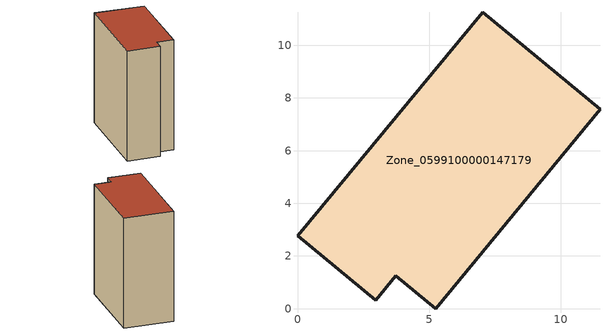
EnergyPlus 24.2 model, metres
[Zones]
Zone_0599100000147179
 floor ground (C_G): 3.74,1.25 2.98,0.32 0,2.76 7.03,11.25 11.49,7.57 5.26,0 z0
 wall outside (C_F): 7.03,11.25 0,2.76 2.98,0.32 3.74,1.25 5.26,0 11.49,7.57 7.03,11.25 z0:13.18
 roof outside (C_R): 5.26,0 11.49,7.57 7.03,11.25 0,2.76 2.98,0.32 3.74,1.25 z13.18
[BUILDING]
Pand.0599100000147179: North Axis=0; Terrain=City; Loads Convergence Tolerance Value=0.04; Temperature Convergence Tolerance Value=0.4; Solar Distribution=FullExterior; Maximum Number of Warmup Days=25; Minimum Number of Warmup Days=1
[Site:Location]
Rotterdam.The.Hague.AP_ZH_NLD Design_Conditions: Latitude=51.96; Longitude=4.45; Time Zone=1; Elevation=-4.5
[SITE:GROUNDTEMPERATURE:BUILDINGSURFACE]
18, 18, 18, 18, 18, 18, 18, 18, 18, 18, 18, 18
[MATERIAL] Thermal Absorptance=0.9; Solar Absorptance=0.7; Visible Absorptance=0.7
Name | Roughness | Thickness | Conductivity | Density | Specific Heat
G.TI.1946 | MediumSmooth | 0.15 | 1 | 540 | 1210
F.TI.1946 | Rough | 0.3 | 0.857143 | 1920 | 840
R.TI.1946 | MediumRough | 0.2 | 0.1 | 1500 | 1000
[CONSTRUCTION]
C_G: G.TI.1946
C_F: F.TI.1946
C_R: R.TI.1946
[ZONE]
Zone_0599100000147179: Type=1; Multiplier=1; Ceiling Height=Autocalculate; Volume=Autocalculate; Floor Area=autocalculate; Part of Total Floor Area=Yes
[ZONEINFILTRATION:DESIGNFLOWRATE]
Infil_Zone_0599100000147179: Zone or ZoneList or Space or SpaceList=Zone_0599100000147179; Schedule=AlwaysOn; Design Flow Rate Calculation Method=Flow/Area; Flow Rate per Floor Area=0.003; Constant Term Coefficient=1; Temperature Term Coefficient=0; Velocity Term Coefficient=0; Velocity Squared Term Coefficient=0
[HVACTEMPLATE:ZONE:IDEALLOADSAIRSYSTEM]
Zone_0599100000147179: Maximum Heating Supply Air Temperature=50; Minimum Cooling Supply Air Temperature=13; Maximum Heating Supply Air Humidity Ratio=0.0156; Minimum Cooling Supply Air Humidity Ratio=0.0077; Heating Limit=NoLimit; Cooling Limit=NoLimit; Dehumidification Control Type=ConstantSensibleHeatRatio; Cooling Sensible Heat Ratio=0.7; Dehumidification Setpoint=60; Humidification Control Type=None; Humidification Setpoint=30; Outdoor Air Method=None; Outdoor Air Flow Rate per Person=0.00944; Outdoor Air Flow Rate per Zone Floor Area=0; Outdoor Air Flow Rate per Zone=0; Demand Controlled Ventilation Type=None; Outdoor Air Economizer Type=NoEconomizer; Heat Recovery Type=None; Sensible Heat Recovery Effectiveness=0.7; Latent Heat Recovery Effectiveness=0.65
[ZONECONTROL:THERMOSTAT]
ThermostatControl_Zone_0599100000147179: Zone or ZoneList=Zone_0599100000147179; Control Type Schedule=DualSetpointControlType; Control 1=Thermostat_Zone_0599100000147179; Temperature Difference Between Cutout And Setpoint=0
[THERMOSTATSETPOINT:DUALSETPOINT]
Thermostat_Zone_0599100000147179: Heating Setpoint Temperature Schedule=HeatingSetpoint_Zone_0599100000147179; Cooling Setpoint Temperature Schedule=CoolingSetpoint_Zone_0599100000147179
[SCHEDULE:COMPACT]
HeatingSetpoint_Zone_0599100000147179: Through: 12/31, For: AllDays, Until: 24:00, 21
CoolingSetpoint_Zone_0599100000147179: Through: 12/31, For: AllDays, Until: 24:00, 24
DualSetpointControlType: Through: 12/31, For: AllDays, Until: 24:00, 4
AlwaysOn: Through: 12/31, For: AllDays, Until: 24:00, 1
